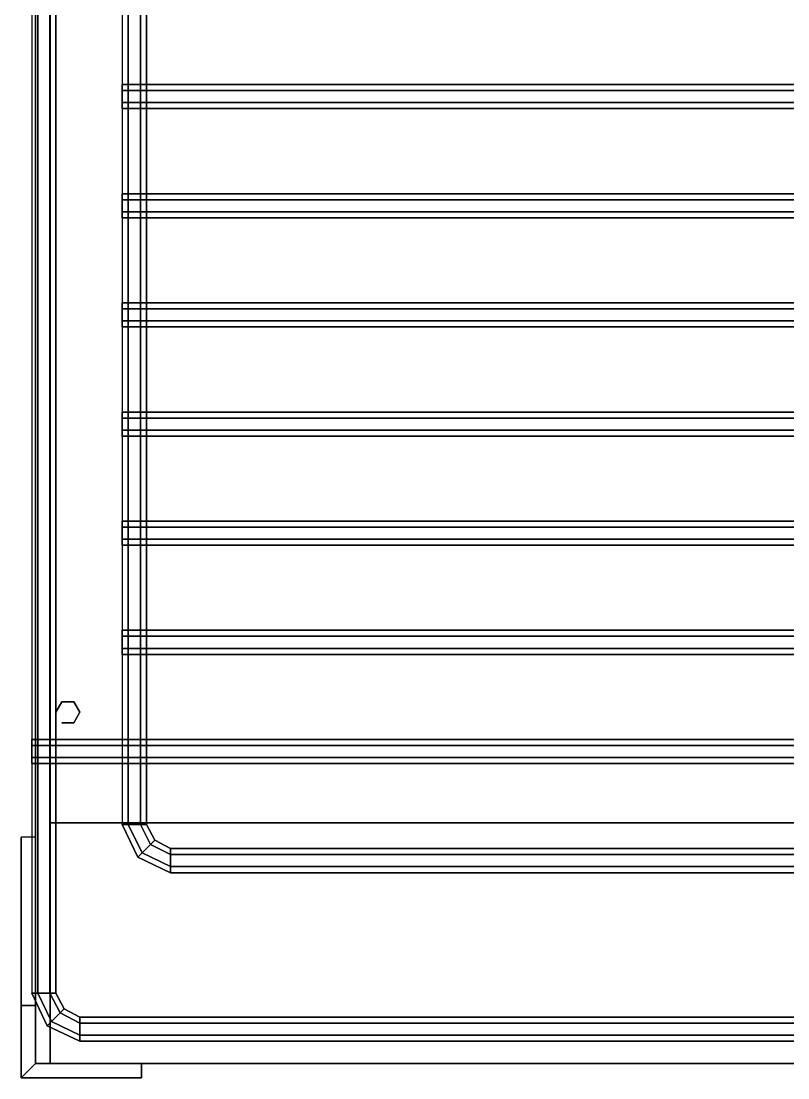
# Model space of a CAD drawing. Extents: x 0 to 330, y -450 to 0.
# Drawn here: x 0 to 159.2, y -450 to -230.5 of the extents above; entities that cross this region are included whole.
import ezdxf

# ---------------------------------------------------------------- set-up
doc = ezdxf.new("R2010")
doc.units = 0
doc.layers.add('ACESSORIO', color=254, linetype='CONTINUOUS')

msp = doc.modelspace()

# ---------------------------------------------------------------- linework, layer by layer
at = {"layer": 'ACESSORIO'}
for points in [[(3, -447), (3, -447), (3, 0), (3, -447)], [(3, -447, 30), (3, -447), (3, 0), (3, 0, 30)], [(3, 0), (3, -447), (6, -447), (6, 0)], [(6, 0, 30), (6, -447, 30), (3, -447, 30), (3, 0, 30)], [(6, 0), (6, -447), (6, -447, 30), (6, 0, 30)], [(6, -447), (6, -447), (6, -397), (6, -447)], [(324, -397, 30), (6, -397, 30), (6, -397, 30), (324, -397, 30)], [(6, -447, 30), (6, -447), (6, -397), (6, -397, 30)], [(6, -397, 30), (6, -397), (324, -397), (324, -397, 30)], [(6, -397), (6, -447), (324, -447), (324, -397)], [(324, -397, 30), (324, -447, 30), (6, -447, 30), (6, -397, 30)], [(0, -450, 247.5), (0, -450), (0, -400), (0, -435, 247.5)], [(0, -400), (0, -435, 247.5), (3, -435, 247.5), (3, -400)], [(3, -435, 247.5), (3, -400), (3, -447), (3, -447, 247.5)], [(3, -435, 247.5), (0, -435, 247.5), (0, -450, 247.5), (3, -447, 247.5)], [(0, -450, 247.5), (3, -447, 247.5), (25, -447, 247.5), (25, -450, 247.5)], [(6, -447), (3, -447), (3, -447), (6, -447)], [(3, -447), (3, -447, 247.5), (25, -447, 247.5), (25, -447)], [(6, -447, 30), (6, -447), (3, -447), (3, -447, 30)], [(324, -447), (6, -447), (6, -447), (324, -447)], [(324, -447, 30), (324, -447), (6, -447), (6, -447, 30)], [(25, -447, 247.5), (25, -450, 247.5), (25, -450), (25, -447)], [(25, -450), (25, -450, 247.5), (0, -450, 247.5), (0, -450)]]:
    msp.add_3dface(points, dxfattribs=at)

# ---------------------------------------------------------------- meshes
mesh = msp.add_polymesh((2, 6), dxfattribs=dict(at, n_close=True))
for k, corner in enumerate([(2.21453, -432.3805, 34.61956), (3.46453, -432.3805, 36.78463), (5.96453, -432.3805, 36.78463), (7.214531, -432.3805, 34.61956), (5.96453, -432.3805, 32.4545), (3.46453, -432.3805, 32.4545), (2.21453, -14.61937, 34.61956), (3.46453, -14.61937, 36.78463), (5.96453, -14.61937, 36.78463), (7.214531, -14.61937, 34.61956), (5.96453, -14.61937, 32.4545), (3.46453, -14.61937, 32.4545)]):
    mesh.set_mesh_vertex(divmod(k, 6), corner)
mesh = msp.add_polymesh((2, 6), dxfattribs=dict(at, n_close=True))
for k, corner in enumerate([(2.21453, -432.3805, 90.82096), (3.46453, -432.3805, 92.98603), (5.96453, -432.3805, 92.98603), (7.214531, -432.3805, 90.82096), (5.96453, -432.3805, 88.6559), (3.46453, -432.3805, 88.6559), (2.21453, -14.61937, 90.82096), (3.46453, -14.61937, 92.98603), (5.96453, -14.61937, 92.98603), (7.214531, -14.61937, 90.82096), (5.96453, -14.61937, 88.6559), (3.46453, -14.61937, 88.6559)]):
    mesh.set_mesh_vertex(divmod(k, 6), corner)
mesh = msp.add_polymesh((2, 6), dxfattribs=dict(at, n_close=True))
for k, corner in enumerate([(2.21453, -432.3805, 127.0224), (3.46453, -432.3805, 129.1874), (5.96453, -432.3805, 129.1874), (7.214531, -432.3805, 127.0224), (5.96453, -432.3805, 124.8573), (3.46453, -432.3805, 124.8573), (2.21453, -14.61937, 127.0224), (3.46453, -14.61937, 129.1874), (5.96453, -14.61937, 129.1874), (7.214531, -14.61937, 127.0224), (5.96453, -14.61937, 124.8573), (3.46453, -14.61937, 124.8573)]):
    mesh.set_mesh_vertex(divmod(k, 6), corner)
mesh = msp.add_polymesh((2, 6), dxfattribs=dict(at, n_close=True))
for k, corner in enumerate([(2.21453, -432.3805, 163.2238), (3.46453, -432.3805, 165.3888), (5.96453, -432.3805, 165.3888), (7.214531, -432.3805, 163.2238), (5.96453, -432.3805, 161.0587), (3.46453, -432.3805, 161.0587), (2.21453, -14.61937, 163.2238), (3.46453, -14.61937, 165.3888), (5.96453, -14.61937, 165.3888), (7.214531, -14.61937, 163.2238), (5.96453, -14.61937, 161.0587), (3.46453, -14.61937, 161.0587)]):
    mesh.set_mesh_vertex(divmod(k, 6), corner)
mesh = msp.add_polymesh((2, 6), dxfattribs=dict(at, n_close=True))
for k, corner in enumerate([(2.21453, -432.3805, 199.4252), (3.46453, -432.3805, 201.5902), (5.96453, -432.3805, 201.5902), (7.214531, -432.3805, 199.4252), (5.96453, -432.3805, 197.2601), (3.46453, -432.3805, 197.2601), (2.21453, -14.61937, 199.4252), (3.46453, -14.61937, 201.5902), (5.96453, -14.61937, 201.5902), (7.214531, -14.61937, 199.4252), (5.96453, -14.61937, 197.2601), (3.46453, -14.61937, 197.2601)]):
    mesh.set_mesh_vertex(divmod(k, 6), corner)
mesh = msp.add_polymesh((2, 6), dxfattribs=dict(at, n_close=True))
for k, corner in enumerate([(2.21453, -432.3805, 235.6266), (3.46453, -432.3805, 237.7916), (5.96453, -432.3805, 237.7916), (7.214531, -432.3805, 235.6266), (5.96453, -432.3805, 233.4615), (3.46453, -432.3805, 233.4615), (2.21453, -14.61937, 235.6266), (3.46453, -14.61937, 237.7916), (5.96453, -14.61937, 237.7916), (7.214531, -14.61937, 235.6266), (5.96453, -14.61937, 233.4615), (3.46453, -14.61937, 233.4615)]):
    mesh.set_mesh_vertex(divmod(k, 6), corner)
mesh = msp.add_polymesh((2, 6), dxfattribs=dict(at, n_close=True))
for k, corner in enumerate([(2.21453, -432.3805, 271.828), (3.46453, -432.3805, 273.993), (5.96453, -432.3805, 273.993), (7.214531, -432.3805, 271.828), (5.96453, -432.3805, 269.6629), (3.46453, -432.3805, 269.6629), (2.21453, -14.61937, 271.828), (3.46453, -14.61937, 273.993), (5.96453, -14.61937, 273.993), (7.214531, -14.61937, 271.828), (5.96453, -14.61937, 269.6629), (3.46453, -14.61937, 269.6629)]):
    mesh.set_mesh_vertex(divmod(k, 6), corner)
mesh = msp.add_polymesh((2, 6), dxfattribs=dict(at, n_close=True))
for k, corner in enumerate([(2.21453, -432.3805, 308.0294), (3.46453, -432.3805, 310.1944), (5.96453, -432.3805, 310.1944), (7.214531, -432.3805, 308.0294), (5.96453, -432.3805, 305.8643), (3.46453, -432.3805, 305.8643), (2.21453, -14.61937, 308.0294), (3.46453, -14.61937, 310.1944), (5.96453, -14.61937, 310.1944), (7.214531, -14.61937, 308.0294), (5.96453, -14.61937, 305.8643), (3.46453, -14.61937, 305.8643)]):
    mesh.set_mesh_vertex(divmod(k, 6), corner)
mesh = msp.add_polymesh((2, 6), dxfattribs=dict(at, n_close=True))
for k, corner in enumerate([(2.21453, -432.3805, 344.2308), (3.46453, -432.3805, 346.3958), (5.96453, -432.3805, 346.3958), (7.214531, -432.3805, 344.2308), (5.96453, -432.3805, 342.0657), (3.46453, -432.3805, 342.0657), (2.21453, -14.61937, 344.2308), (3.46453, -14.61937, 346.3958), (5.96453, -14.61937, 346.3958), (7.214531, -14.61937, 344.2308), (5.96453, -14.61937, 342.0657), (3.46453, -14.61937, 342.0657)]):
    mesh.set_mesh_vertex(divmod(k, 6), corner)
mesh = msp.add_polymesh((2, 6), dxfattribs=dict(at, n_close=True))
for k, corner in enumerate([(2.21453, -432.3805, 380.4322), (3.46453, -432.3805, 382.5972), (5.96453, -432.3805, 382.5972), (7.214531, -432.3805, 380.4322), (5.96453, -432.3805, 378.2671), (3.46453, -432.3805, 378.2671), (2.21453, -14.61937, 380.4322), (3.46453, -14.61937, 382.5972), (5.96453, -14.61937, 382.5972), (7.214531, -14.61937, 380.4322), (5.96453, -14.61937, 378.2671), (3.46453, -14.61937, 378.2671)]):
    mesh.set_mesh_vertex(divmod(k, 6), corner)
mesh = msp.add_polymesh((2, 6), dxfattribs=dict(at, n_close=True))
for k, corner in enumerate([(2.21453, -432.3805, 416.6335), (3.46453, -432.3805, 418.7986), (5.96453, -432.3805, 418.7986), (7.214531, -432.3805, 416.6335), (5.96453, -432.3805, 414.4685), (3.46453, -432.3805, 414.4685), (2.21453, -14.61937, 416.6335), (3.46453, -14.61937, 418.7986), (5.96453, -14.61937, 418.7986), (7.214531, -14.61937, 416.6335), (5.96453, -14.61937, 414.4685), (3.46453, -14.61937, 414.4685)]):
    mesh.set_mesh_vertex(divmod(k, 6), corner)
mesh = msp.add_polymesh((2, 6), dxfattribs=dict(at, n_close=True))
for k, corner in enumerate([(2.21453, -432.3805, 447.8349), (3.46453, -432.3805, 450), (5.96453, -432.3805, 450), (7.214531, -432.3805, 447.8349), (5.96453, -432.3805, 445.6699), (3.46453, -432.3805, 445.6699), (2.21453, -14.61937, 447.8349), (3.46453, -14.61937, 450), (5.96453, -14.61937, 450), (7.214531, -14.61937, 447.8349), (5.96453, -14.61937, 445.6699), (3.46453, -14.61937, 445.6699)]):
    mesh.set_mesh_vertex(divmod(k, 6), corner)
mesh = msp.add_polymesh((2, 6), dxfattribs=dict(at, n_close=True))
for k, corner in enumerate([(2.21453, -432.3805, 56.40209), (3.46453, -432.3805, 58.56716), (5.96453, -432.3805, 58.56716), (7.214531, -432.3805, 56.40209), (5.96453, -432.3805, 54.23703), (3.46453, -432.3805, 54.23703), (2.21453, -14.61937, 56.40209), (3.46453, -14.61937, 58.56716), (5.96453, -14.61937, 58.56716), (7.214531, -14.61937, 56.40209), (5.96453, -14.61937, 54.23703), (3.46453, -14.61937, 54.23703)]):
    mesh.set_mesh_vertex(divmod(k, 6), corner)
mesh = msp.add_polymesh((2, 6), dxfattribs=dict(at, n_close=True))
for k, corner in enumerate([(21.00003, -397.3805, 34.61956), (22.25003, -397.3805, 36.78463), (24.75003, -397.3805, 36.78463), (26.00003, -397.3805, 34.61956), (24.75003, -397.3805, 32.4545), (22.25003, -397.3805, 32.4545), (21.00003, -49.61937, 34.61956), (22.25003, -49.61937, 36.78463), (24.75003, -49.61937, 36.78463), (26.00003, -49.61937, 34.61956), (24.75003, -49.61937, 32.4545), (22.25003, -49.61937, 32.4545)]):
    mesh.set_mesh_vertex(divmod(k, 6), corner)
mesh = msp.add_polymesh((2, 7), dxfattribs=at)
for k, corner in enumerate([(21.00003, -243.6726, 38.94967), (21.00003, -244.9225, 36.7846), (21.00003, -247.4225, 36.7846), (21.00003, -248.6726, 38.94967), (21.00003, -247.4225, 41.11473), (21.00003, -244.9225, 41.11473), (21.00003, -243.6726, 38.94967), (309, -243.6726, 38.94967), (309, -244.9225, 36.7846), (309, -247.4225, 36.7846), (309, -248.6726, 38.94967), (309, -247.4225, 41.11473), (309, -244.9225, 41.11473), (309, -243.6726, 38.94967)]):
    mesh.set_mesh_vertex(divmod(k, 7), corner)
mesh = msp.add_polymesh((2, 7), dxfattribs=at)
for k, corner in enumerate([(21.00003, -266.3451, 38.94967), (21.00003, -267.5951, 36.7846), (21.00003, -270.0951, 36.7846), (21.00003, -271.3451, 38.94967), (21.00003, -270.0951, 41.11473), (21.00003, -267.5951, 41.11473), (21.00003, -266.3451, 38.94967), (309, -266.3451, 38.94967), (309, -267.5951, 36.7846), (309, -270.0951, 36.7846), (309, -271.3451, 38.94967), (309, -270.0951, 41.11473), (309, -267.5951, 41.11473), (309, -266.3451, 38.94967)]):
    mesh.set_mesh_vertex(divmod(k, 7), corner)
mesh = msp.add_polymesh((2, 7), dxfattribs=at)
for k, corner in enumerate([(21.00003, -289.0177, 38.94967), (21.00003, -290.2677, 36.7846), (21.00003, -292.7677, 36.7846), (21.00003, -294.0177, 38.94967), (21.00003, -292.7677, 41.11473), (21.00003, -290.2677, 41.11473), (21.00003, -289.0177, 38.94967), (309, -289.0177, 38.94967), (309, -290.2677, 36.7846), (309, -292.7677, 36.7846), (309, -294.0177, 38.94967), (309, -292.7677, 41.11473), (309, -290.2677, 41.11473), (309, -289.0177, 38.94967)]):
    mesh.set_mesh_vertex(divmod(k, 7), corner)
mesh = msp.add_polymesh((2, 7), dxfattribs=at)
for k, corner in enumerate([(21.00003, -311.6903, 38.94967), (21.00003, -312.9403, 36.7846), (21.00003, -315.4403, 36.7846), (21.00003, -316.6903, 38.94967), (21.00003, -315.4403, 41.11473), (21.00003, -312.9403, 41.11473), (21.00003, -311.6903, 38.94967), (309, -311.6903, 38.94967), (309, -312.9403, 36.7846), (309, -315.4403, 36.7846), (309, -316.6903, 38.94967), (309, -315.4403, 41.11473), (309, -312.9403, 41.11473), (309, -311.6903, 38.94967)]):
    mesh.set_mesh_vertex(divmod(k, 7), corner)
mesh = msp.add_polymesh((2, 7), dxfattribs=at)
for k, corner in enumerate([(21.00003, -334.3628, 38.94967), (21.00003, -335.6129, 36.7846), (21.00003, -338.1129, 36.7846), (21.00003, -339.3628, 38.94967), (21.00003, -338.1129, 41.11473), (21.00003, -335.6129, 41.11473), (21.00003, -334.3628, 38.94967), (309, -334.3628, 38.94967), (309, -335.6129, 36.7846), (309, -338.1129, 36.7846), (309, -339.3628, 38.94967), (309, -338.1129, 41.11473), (309, -335.6129, 41.11473), (309, -334.3628, 38.94967)]):
    mesh.set_mesh_vertex(divmod(k, 7), corner)
mesh = msp.add_polymesh((2, 7), dxfattribs=at)
for k, corner in enumerate([(21.00003, -357.0354, 38.94967), (21.00003, -358.2854, 36.7846), (21.00003, -360.7854, 36.7846), (21.00003, -362.0354, 38.94967), (21.00003, -360.7854, 41.11473), (21.00003, -358.2854, 41.11473), (21.00003, -357.0354, 38.94967), (309, -357.0354, 38.94967), (309, -358.2854, 36.7846), (309, -360.7854, 36.7846), (309, -362.0354, 38.94967), (309, -360.7854, 41.11473), (309, -358.2854, 41.11473), (309, -357.0354, 38.94967)]):
    mesh.set_mesh_vertex(divmod(k, 7), corner)
mesh = msp.add_polymesh((2, 6), dxfattribs=dict(at, n_close=True))
for k, corner in enumerate([(7.2146, -374.0586, 32.4545), (8.4646, -371.8935, 32.4545), (10.9646, -371.8935, 32.4545), (12.2146, -374.0586, 32.4545), (10.9646, -376.2237, 32.4545), (8.4646, -376.2237, 32.4545), (7.2146, -374.0586, 450), (8.4646, -371.8935, 450), (10.9646, -371.8935, 450), (12.2146, -374.0586, 450), (10.9646, -376.2237, 450), (8.4646, -376.2237, 450)]):
    mesh.set_mesh_vertex(divmod(k, 6), corner)
mesh = msp.add_polymesh((2, 7), dxfattribs=at)
for k, corner in enumerate([(2.21453, -379.708, 38.94967), (2.21453, -380.9579, 36.7846), (2.21453, -383.4579, 36.7846), (2.21453, -384.708, 38.94967), (2.21453, -383.4579, 41.11473), (2.21453, -380.9579, 41.11473), (2.21453, -379.708, 38.94967), (327.7855, -379.708, 38.94967), (327.7855, -380.9579, 36.7846), (327.7855, -383.4579, 36.7846), (327.7855, -384.708, 38.94967), (327.7855, -383.4579, 41.11473), (327.7855, -380.9579, 41.11473), (327.7855, -379.708, 38.94967)]):
    mesh.set_mesh_vertex(divmod(k, 7), corner)
mesh = msp.add_polymesh((2, 7), dxfattribs=at)
for k, corner in enumerate([(21.00003, -397.3805, 34.61956), (22.25003, -397.3805, 32.4545), (24.75003, -397.3805, 32.4545), (26.00003, -397.3805, 34.61956), (24.75003, -397.3805, 36.78463), (22.25003, -397.3805, 36.78463), (21.00003, -397.3805, 34.61956), (24.2145, -404.1661, 34.61956), (25.09838, -403.2823, 32.4545), (26.86614, -401.5145, 32.4545), (27.75003, -400.6306, 34.61956), (26.86614, -401.5145, 36.78463), (25.09838, -403.2823, 36.78463), (24.2145, -404.1661, 34.61956)]):
    mesh.set_mesh_vertex(divmod(k, 7), corner)
mesh = msp.add_polymesh((2, 7), dxfattribs=at)
for k, corner in enumerate([(24.2145, -404.1661, 34.61956), (25.09838, -403.2823, 32.4545), (26.86614, -401.5145, 32.4545), (27.75003, -400.6306, 34.61956), (26.86614, -401.5145, 36.78463), (25.09838, -403.2823, 36.78463), (24.2145, -404.1661, 34.61956), (31.00003, -407.3805, 34.61956), (31.00003, -406.1306, 32.4545), (31.00003, -403.6306, 32.4545), (31.00003, -402.3805, 34.61956), (31.00003, -403.6306, 36.78463), (31.00003, -406.1306, 36.78463), (31.00003, -407.3805, 34.61956)]):
    mesh.set_mesh_vertex(divmod(k, 7), corner)
mesh = msp.add_polymesh((2, 7), dxfattribs=at)
for k, corner in enumerate([(31.00003, -407.3805, 34.61956), (31.00003, -406.1306, 32.4545), (31.00003, -403.6306, 32.4545), (31.00003, -402.3805, 34.61956), (31.00003, -403.6306, 36.78463), (31.00003, -406.1306, 36.78463), (31.00003, -407.3805, 34.61956), (299, -407.3805, 34.61956), (299, -406.1306, 32.4545), (299, -403.6306, 32.4545), (299, -402.3805, 34.61956), (299, -403.6306, 36.78463), (299, -406.1306, 36.78463), (299, -407.3805, 34.61956)]):
    mesh.set_mesh_vertex(divmod(k, 7), corner)
mesh = msp.add_polymesh((2, 7), dxfattribs=at)
for k, corner in enumerate([(31.00003, -407.3805, 38.94967), (31.00003, -406.1306, 36.7846), (31.00003, -403.6306, 36.7846), (31.00003, -402.3805, 38.94967), (31.00003, -403.6306, 41.11473), (31.00003, -406.1306, 41.11473), (31.00003, -407.3805, 38.94967), (299, -407.3805, 38.94967), (299, -406.1306, 36.7846), (299, -403.6306, 36.7846), (299, -402.3805, 38.94967), (299, -403.6306, 41.11473), (299, -406.1306, 41.11473), (299, -407.3805, 38.94967)]):
    mesh.set_mesh_vertex(divmod(k, 7), corner)
mesh = msp.add_polymesh((2, 7), dxfattribs=at)
for k, corner in enumerate([(2.21453, -432.3805, 34.61956), (3.46453, -432.3805, 32.4545), (5.96453, -432.3805, 32.4545), (7.214531, -432.3805, 34.61956), (5.96453, -432.3805, 36.78463), (3.46453, -432.3805, 36.78463), (2.21453, -432.3805, 34.61956), (5.428996, -439.1661, 34.61956), (6.312881, -438.2823, 32.4545), (8.080647, -436.5145, 32.4545), (8.964528, -435.6306, 34.61956), (8.080647, -436.5145, 36.78463), (6.312881, -438.2823, 36.78463), (5.428996, -439.1661, 34.61956)]):
    mesh.set_mesh_vertex(divmod(k, 7), corner)
mesh = msp.add_polymesh((2, 7), dxfattribs=at)
for k, corner in enumerate([(2.21453, -432.3805, 90.82096), (3.46453, -432.3805, 88.6559), (5.96453, -432.3805, 88.6559), (7.214531, -432.3805, 90.82096), (5.96453, -432.3805, 92.98603), (3.46453, -432.3805, 92.98603), (2.21453, -432.3805, 90.82096), (5.428996, -439.1661, 90.82096), (6.312881, -438.2823, 88.6559), (8.080647, -436.5145, 88.6559), (8.964528, -435.6306, 90.82096), (8.080647, -436.5145, 92.98603), (6.312881, -438.2823, 92.98603), (5.428996, -439.1661, 90.82096)]):
    mesh.set_mesh_vertex(divmod(k, 7), corner)
mesh = msp.add_polymesh((2, 7), dxfattribs=at)
for k, corner in enumerate([(2.21453, -432.3805, 127.0224), (3.46453, -432.3805, 124.8573), (5.96453, -432.3805, 124.8573), (7.214531, -432.3805, 127.0224), (5.96453, -432.3805, 129.1874), (3.46453, -432.3805, 129.1874), (2.21453, -432.3805, 127.0224), (5.428996, -439.1661, 127.0224), (6.312881, -438.2823, 124.8573), (8.080647, -436.5145, 124.8573), (8.964528, -435.6306, 127.0224), (8.080647, -436.5145, 129.1874), (6.312881, -438.2823, 129.1874), (5.428996, -439.1661, 127.0224)]):
    mesh.set_mesh_vertex(divmod(k, 7), corner)
mesh = msp.add_polymesh((2, 7), dxfattribs=at)
for k, corner in enumerate([(2.21453, -432.3805, 163.2238), (3.46453, -432.3805, 161.0587), (5.96453, -432.3805, 161.0587), (7.214531, -432.3805, 163.2238), (5.96453, -432.3805, 165.3888), (3.46453, -432.3805, 165.3888), (2.21453, -432.3805, 163.2238), (5.428996, -439.1661, 163.2238), (6.312881, -438.2823, 161.0587), (8.080647, -436.5145, 161.0587), (8.964528, -435.6306, 163.2238), (8.080647, -436.5145, 165.3888), (6.312881, -438.2823, 165.3888), (5.428996, -439.1661, 163.2238)]):
    mesh.set_mesh_vertex(divmod(k, 7), corner)
mesh = msp.add_polymesh((2, 7), dxfattribs=at)
for k, corner in enumerate([(2.21453, -432.3805, 199.4252), (3.46453, -432.3805, 197.2601), (5.96453, -432.3805, 197.2601), (7.214531, -432.3805, 199.4252), (5.96453, -432.3805, 201.5902), (3.46453, -432.3805, 201.5902), (2.21453, -432.3805, 199.4252), (5.428996, -439.1661, 199.4252), (6.312881, -438.2823, 197.2601), (8.080647, -436.5145, 197.2601), (8.964528, -435.6306, 199.4252), (8.080647, -436.5145, 201.5902), (6.312881, -438.2823, 201.5902), (5.428996, -439.1661, 199.4252)]):
    mesh.set_mesh_vertex(divmod(k, 7), corner)
mesh = msp.add_polymesh((2, 7), dxfattribs=at)
for k, corner in enumerate([(2.21453, -432.3805, 235.6266), (3.46453, -432.3805, 233.4615), (5.96453, -432.3805, 233.4615), (7.214531, -432.3805, 235.6266), (5.96453, -432.3805, 237.7916), (3.46453, -432.3805, 237.7916), (2.21453, -432.3805, 235.6266), (5.428996, -439.1661, 235.6266), (6.312881, -438.2823, 233.4615), (8.080647, -436.5145, 233.4615), (8.964528, -435.6306, 235.6266), (8.080647, -436.5145, 237.7916), (6.312881, -438.2823, 237.7916), (5.428996, -439.1661, 235.6266)]):
    mesh.set_mesh_vertex(divmod(k, 7), corner)
mesh = msp.add_polymesh((2, 7), dxfattribs=at)
for k, corner in enumerate([(2.21453, -432.3805, 271.828), (3.46453, -432.3805, 269.6629), (5.96453, -432.3805, 269.6629), (7.214531, -432.3805, 271.828), (5.96453, -432.3805, 273.993), (3.46453, -432.3805, 273.993), (2.21453, -432.3805, 271.828), (5.428996, -439.1661, 271.828), (6.312881, -438.2823, 269.6629), (8.080647, -436.5145, 269.6629), (8.964528, -435.6306, 271.828), (8.080647, -436.5145, 273.993), (6.312881, -438.2823, 273.993), (5.428996, -439.1661, 271.828)]):
    mesh.set_mesh_vertex(divmod(k, 7), corner)
mesh = msp.add_polymesh((2, 7), dxfattribs=at)
for k, corner in enumerate([(2.21453, -432.3805, 308.0294), (3.46453, -432.3805, 305.8643), (5.96453, -432.3805, 305.8643), (7.214531, -432.3805, 308.0294), (5.96453, -432.3805, 310.1944), (3.46453, -432.3805, 310.1944), (2.21453, -432.3805, 308.0294), (5.428996, -439.1661, 308.0294), (6.312881, -438.2823, 305.8643), (8.080647, -436.5145, 305.8643), (8.964528, -435.6306, 308.0294), (8.080647, -436.5145, 310.1944), (6.312881, -438.2823, 310.1944), (5.428996, -439.1661, 308.0294)]):
    mesh.set_mesh_vertex(divmod(k, 7), corner)
mesh = msp.add_polymesh((2, 7), dxfattribs=at)
for k, corner in enumerate([(2.21453, -432.3805, 344.2308), (3.46453, -432.3805, 342.0657), (5.96453, -432.3805, 342.0657), (7.214531, -432.3805, 344.2308), (5.96453, -432.3805, 346.3958), (3.46453, -432.3805, 346.3958), (2.21453, -432.3805, 344.2308), (5.428996, -439.1661, 344.2308), (6.312881, -438.2823, 342.0657), (8.080647, -436.5145, 342.0657), (8.964528, -435.6306, 344.2308), (8.080647, -436.5145, 346.3958), (6.312881, -438.2823, 346.3958), (5.428996, -439.1661, 344.2308)]):
    mesh.set_mesh_vertex(divmod(k, 7), corner)
mesh = msp.add_polymesh((2, 7), dxfattribs=at)
for k, corner in enumerate([(2.21453, -432.3805, 380.4322), (3.46453, -432.3805, 378.2671), (5.96453, -432.3805, 378.2671), (7.214531, -432.3805, 380.4322), (5.96453, -432.3805, 382.5972), (3.46453, -432.3805, 382.5972), (2.21453, -432.3805, 380.4322), (5.428996, -439.1661, 380.4322), (6.312881, -438.2823, 378.2671), (8.080647, -436.5145, 378.2671), (8.964528, -435.6306, 380.4322), (8.080647, -436.5145, 382.5972), (6.312881, -438.2823, 382.5972), (5.428996, -439.1661, 380.4322)]):
    mesh.set_mesh_vertex(divmod(k, 7), corner)
mesh = msp.add_polymesh((2, 7), dxfattribs=at)
for k, corner in enumerate([(2.21453, -432.3805, 416.6335), (3.46453, -432.3805, 414.4685), (5.96453, -432.3805, 414.4685), (7.214531, -432.3805, 416.6335), (5.96453, -432.3805, 418.7986), (3.46453, -432.3805, 418.7986), (2.21453, -432.3805, 416.6335), (5.428996, -439.1661, 416.6335), (6.312881, -438.2823, 414.4685), (8.080647, -436.5145, 414.4685), (8.964528, -435.6306, 416.6335), (8.080647, -436.5145, 418.7986), (6.312881, -438.2823, 418.7986), (5.428996, -439.1661, 416.6335)]):
    mesh.set_mesh_vertex(divmod(k, 7), corner)
mesh = msp.add_polymesh((2, 7), dxfattribs=at)
for k, corner in enumerate([(2.21453, -432.3805, 447.8349), (3.46453, -432.3805, 445.6699), (5.96453, -432.3805, 445.6699), (7.214531, -432.3805, 447.8349), (5.96453, -432.3805, 450), (3.46453, -432.3805, 450), (2.21453, -432.3805, 447.8349), (5.428996, -439.1661, 447.8349), (6.312881, -438.2823, 445.6699), (8.080647, -436.5145, 445.6699), (8.964528, -435.6306, 447.8349), (8.080647, -436.5145, 450), (6.312881, -438.2823, 450), (5.428996, -439.1661, 447.8349)]):
    mesh.set_mesh_vertex(divmod(k, 7), corner)
mesh = msp.add_polymesh((2, 7), dxfattribs=at)
for k, corner in enumerate([(2.21453, -432.3805, 56.40209), (3.46453, -432.3805, 54.23703), (5.96453, -432.3805, 54.23703), (7.214531, -432.3805, 56.40209), (5.96453, -432.3805, 58.56716), (3.46453, -432.3805, 58.56716), (2.21453, -432.3805, 56.40209), (5.428996, -439.1661, 56.40209), (6.312881, -438.2823, 54.23703), (8.080647, -436.5145, 54.23703), (8.964528, -435.6306, 56.40209), (8.080647, -436.5145, 58.56716), (6.312881, -438.2823, 58.56716), (5.428996, -439.1661, 56.40209)]):
    mesh.set_mesh_vertex(divmod(k, 7), corner)
mesh = msp.add_polymesh((2, 7), dxfattribs=at)
for k, corner in enumerate([(5.428996, -439.1661, 34.61956), (6.312881, -438.2823, 32.4545), (8.080647, -436.5145, 32.4545), (8.964528, -435.6306, 34.61956), (8.080647, -436.5145, 36.78463), (6.312881, -438.2823, 36.78463), (5.428996, -439.1661, 34.61956), (12.21453, -442.3805, 34.61956), (12.21453, -441.1306, 32.4545), (12.21453, -438.6306, 32.4545), (12.21453, -437.3805, 34.61956), (12.21453, -438.6306, 36.78463), (12.21453, -441.1306, 36.78463), (12.21453, -442.3805, 34.61956)]):
    mesh.set_mesh_vertex(divmod(k, 7), corner)
mesh = msp.add_polymesh((2, 7), dxfattribs=at)
for k, corner in enumerate([(5.428996, -439.1661, 90.82096), (6.312881, -438.2823, 88.6559), (8.080647, -436.5145, 88.6559), (8.964528, -435.6306, 90.82096), (8.080647, -436.5145, 92.98603), (6.312881, -438.2823, 92.98603), (5.428996, -439.1661, 90.82096), (12.21453, -442.3805, 90.82096), (12.21453, -441.1306, 88.6559), (12.21453, -438.6306, 88.6559), (12.21453, -437.3805, 90.82096), (12.21453, -438.6306, 92.98603), (12.21453, -441.1306, 92.98603), (12.21453, -442.3805, 90.82096)]):
    mesh.set_mesh_vertex(divmod(k, 7), corner)
mesh = msp.add_polymesh((2, 7), dxfattribs=at)
for k, corner in enumerate([(5.428996, -439.1661, 127.0224), (6.312881, -438.2823, 124.8573), (8.080647, -436.5145, 124.8573), (8.964528, -435.6306, 127.0224), (8.080647, -436.5145, 129.1874), (6.312881, -438.2823, 129.1874), (5.428996, -439.1661, 127.0224), (12.21453, -442.3805, 127.0224), (12.21453, -441.1306, 124.8573), (12.21453, -438.6306, 124.8573), (12.21453, -437.3805, 127.0224), (12.21453, -438.6306, 129.1874), (12.21453, -441.1306, 129.1874), (12.21453, -442.3805, 127.0224)]):
    mesh.set_mesh_vertex(divmod(k, 7), corner)
mesh = msp.add_polymesh((2, 7), dxfattribs=at)
for k, corner in enumerate([(5.428996, -439.1661, 163.2238), (6.312881, -438.2823, 161.0587), (8.080647, -436.5145, 161.0587), (8.964528, -435.6306, 163.2238), (8.080647, -436.5145, 165.3888), (6.312881, -438.2823, 165.3888), (5.428996, -439.1661, 163.2238), (12.21453, -442.3805, 163.2238), (12.21453, -441.1306, 161.0587), (12.21453, -438.6306, 161.0587), (12.21453, -437.3805, 163.2238), (12.21453, -438.6306, 165.3888), (12.21453, -441.1306, 165.3888), (12.21453, -442.3805, 163.2238)]):
    mesh.set_mesh_vertex(divmod(k, 7), corner)
mesh = msp.add_polymesh((2, 7), dxfattribs=at)
for k, corner in enumerate([(5.428996, -439.1661, 199.4252), (6.312881, -438.2823, 197.2601), (8.080647, -436.5145, 197.2601), (8.964528, -435.6306, 199.4252), (8.080647, -436.5145, 201.5902), (6.312881, -438.2823, 201.5902), (5.428996, -439.1661, 199.4252), (12.21453, -442.3805, 199.4252), (12.21453, -441.1306, 197.2601), (12.21453, -438.6306, 197.2601), (12.21453, -437.3805, 199.4252), (12.21453, -438.6306, 201.5902), (12.21453, -441.1306, 201.5902), (12.21453, -442.3805, 199.4252)]):
    mesh.set_mesh_vertex(divmod(k, 7), corner)
mesh = msp.add_polymesh((2, 7), dxfattribs=at)
for k, corner in enumerate([(5.428996, -439.1661, 235.6266), (6.312881, -438.2823, 233.4615), (8.080647, -436.5145, 233.4615), (8.964528, -435.6306, 235.6266), (8.080647, -436.5145, 237.7916), (6.312881, -438.2823, 237.7916), (5.428996, -439.1661, 235.6266), (12.21453, -442.3805, 235.6266), (12.21453, -441.1306, 233.4615), (12.21453, -438.6306, 233.4615), (12.21453, -437.3805, 235.6266), (12.21453, -438.6306, 237.7916), (12.21453, -441.1306, 237.7916), (12.21453, -442.3805, 235.6266)]):
    mesh.set_mesh_vertex(divmod(k, 7), corner)
mesh = msp.add_polymesh((2, 7), dxfattribs=at)
for k, corner in enumerate([(5.428996, -439.1661, 271.828), (6.312881, -438.2823, 269.6629), (8.080647, -436.5145, 269.6629), (8.964528, -435.6306, 271.828), (8.080647, -436.5145, 273.993), (6.312881, -438.2823, 273.993), (5.428996, -439.1661, 271.828), (12.21453, -442.3805, 271.828), (12.21453, -441.1306, 269.6629), (12.21453, -438.6306, 269.6629), (12.21453, -437.3805, 271.828), (12.21453, -438.6306, 273.993), (12.21453, -441.1306, 273.993), (12.21453, -442.3805, 271.828)]):
    mesh.set_mesh_vertex(divmod(k, 7), corner)
mesh = msp.add_polymesh((2, 7), dxfattribs=at)
for k, corner in enumerate([(5.428996, -439.1661, 308.0294), (6.312881, -438.2823, 305.8643), (8.080647, -436.5145, 305.8643), (8.964528, -435.6306, 308.0294), (8.080647, -436.5145, 310.1944), (6.312881, -438.2823, 310.1944), (5.428996, -439.1661, 308.0294), (12.21453, -442.3805, 308.0294), (12.21453, -441.1306, 305.8643), (12.21453, -438.6306, 305.8643), (12.21453, -437.3805, 308.0294), (12.21453, -438.6306, 310.1944), (12.21453, -441.1306, 310.1944), (12.21453, -442.3805, 308.0294)]):
    mesh.set_mesh_vertex(divmod(k, 7), corner)
mesh = msp.add_polymesh((2, 7), dxfattribs=at)
for k, corner in enumerate([(5.428996, -439.1661, 344.2308), (6.312881, -438.2823, 342.0657), (8.080647, -436.5145, 342.0657), (8.964528, -435.6306, 344.2308), (8.080647, -436.5145, 346.3958), (6.312881, -438.2823, 346.3958), (5.428996, -439.1661, 344.2308), (12.21453, -442.3805, 344.2308), (12.21453, -441.1306, 342.0657), (12.21453, -438.6306, 342.0657), (12.21453, -437.3805, 344.2308), (12.21453, -438.6306, 346.3958), (12.21453, -441.1306, 346.3958), (12.21453, -442.3805, 344.2308)]):
    mesh.set_mesh_vertex(divmod(k, 7), corner)
mesh = msp.add_polymesh((2, 7), dxfattribs=at)
for k, corner in enumerate([(5.428996, -439.1661, 380.4322), (6.312881, -438.2823, 378.2671), (8.080647, -436.5145, 378.2671), (8.964528, -435.6306, 380.4322), (8.080647, -436.5145, 382.5972), (6.312881, -438.2823, 382.5972), (5.428996, -439.1661, 380.4322), (12.21453, -442.3805, 380.4322), (12.21453, -441.1306, 378.2671), (12.21453, -438.6306, 378.2671), (12.21453, -437.3805, 380.4322), (12.21453, -438.6306, 382.5972), (12.21453, -441.1306, 382.5972), (12.21453, -442.3805, 380.4322)]):
    mesh.set_mesh_vertex(divmod(k, 7), corner)
mesh = msp.add_polymesh((2, 7), dxfattribs=at)
for k, corner in enumerate([(5.428996, -439.1661, 416.6335), (6.312881, -438.2823, 414.4685), (8.080647, -436.5145, 414.4685), (8.964528, -435.6306, 416.6335), (8.080647, -436.5145, 418.7986), (6.312881, -438.2823, 418.7986), (5.428996, -439.1661, 416.6335), (12.21453, -442.3805, 416.6335), (12.21453, -441.1306, 414.4685), (12.21453, -438.6306, 414.4685), (12.21453, -437.3805, 416.6335), (12.21453, -438.6306, 418.7986), (12.21453, -441.1306, 418.7986), (12.21453, -442.3805, 416.6335)]):
    mesh.set_mesh_vertex(divmod(k, 7), corner)
mesh = msp.add_polymesh((2, 7), dxfattribs=at)
for k, corner in enumerate([(5.428996, -439.1661, 447.8349), (6.312881, -438.2823, 445.6699), (8.080647, -436.5145, 445.6699), (8.964528, -435.6306, 447.8349), (8.080647, -436.5145, 450), (6.312881, -438.2823, 450), (5.428996, -439.1661, 447.8349), (12.21453, -442.3805, 447.8349), (12.21453, -441.1306, 445.6699), (12.21453, -438.6306, 445.6699), (12.21453, -437.3805, 447.8349), (12.21453, -438.6306, 450), (12.21453, -441.1306, 450), (12.21453, -442.3805, 447.8349)]):
    mesh.set_mesh_vertex(divmod(k, 7), corner)
mesh = msp.add_polymesh((2, 7), dxfattribs=at)
for k, corner in enumerate([(5.428996, -439.1661, 56.40209), (6.312881, -438.2823, 54.23703), (8.080647, -436.5145, 54.23703), (8.964528, -435.6306, 56.40209), (8.080647, -436.5145, 58.56716), (6.312881, -438.2823, 58.56716), (5.428996, -439.1661, 56.40209), (12.21453, -442.3805, 56.40209), (12.21453, -441.1306, 54.23703), (12.21453, -438.6306, 54.23703), (12.21453, -437.3805, 56.40209), (12.21453, -438.6306, 58.56716), (12.21453, -441.1306, 58.56716), (12.21453, -442.3805, 56.40209)]):
    mesh.set_mesh_vertex(divmod(k, 7), corner)
mesh = msp.add_polymesh((2, 7), dxfattribs=at)
for k, corner in enumerate([(12.21453, -442.3805, 34.61956), (12.21453, -441.1306, 32.4545), (12.21453, -438.6306, 32.4545), (12.21453, -437.3805, 34.61956), (12.21453, -438.6306, 36.78463), (12.21453, -441.1306, 36.78463), (12.21453, -442.3805, 34.61956), (317.7854, -442.3805, 34.61956), (317.7854, -441.1306, 32.4545), (317.7854, -438.6306, 32.4545), (317.7854, -437.3805, 34.61956), (317.7854, -438.6306, 36.78463), (317.7854, -441.1306, 36.78463), (317.7854, -442.3805, 34.61956)]):
    mesh.set_mesh_vertex(divmod(k, 7), corner)
mesh = msp.add_polymesh((2, 7), dxfattribs=at)
for k, corner in enumerate([(12.21453, -442.3805, 90.82096), (12.21453, -441.1306, 88.6559), (12.21453, -438.6306, 88.6559), (12.21453, -437.3805, 90.82096), (12.21453, -438.6306, 92.98603), (12.21453, -441.1306, 92.98603), (12.21453, -442.3805, 90.82096), (317.7854, -442.3805, 90.82096), (317.7854, -441.1306, 88.6559), (317.7854, -438.6306, 88.6559), (317.7854, -437.3805, 90.82096), (317.7854, -438.6306, 92.98603), (317.7854, -441.1306, 92.98603), (317.7854, -442.3805, 90.82096)]):
    mesh.set_mesh_vertex(divmod(k, 7), corner)
mesh = msp.add_polymesh((2, 7), dxfattribs=at)
for k, corner in enumerate([(12.21453, -442.3805, 127.0224), (12.21453, -441.1306, 124.8573), (12.21453, -438.6306, 124.8573), (12.21453, -437.3805, 127.0224), (12.21453, -438.6306, 129.1874), (12.21453, -441.1306, 129.1874), (12.21453, -442.3805, 127.0224), (317.7854, -442.3805, 127.0224), (317.7854, -441.1306, 124.8573), (317.7854, -438.6306, 124.8573), (317.7854, -437.3805, 127.0224), (317.7854, -438.6306, 129.1874), (317.7854, -441.1306, 129.1874), (317.7854, -442.3805, 127.0224)]):
    mesh.set_mesh_vertex(divmod(k, 7), corner)
mesh = msp.add_polymesh((2, 7), dxfattribs=at)
for k, corner in enumerate([(12.21453, -442.3805, 163.2238), (12.21453, -441.1306, 161.0587), (12.21453, -438.6306, 161.0587), (12.21453, -437.3805, 163.2238), (12.21453, -438.6306, 165.3888), (12.21453, -441.1306, 165.3888), (12.21453, -442.3805, 163.2238), (317.7854, -442.3805, 163.2238), (317.7854, -441.1306, 161.0587), (317.7854, -438.6306, 161.0587), (317.7854, -437.3805, 163.2238), (317.7854, -438.6306, 165.3888), (317.7854, -441.1306, 165.3888), (317.7854, -442.3805, 163.2238)]):
    mesh.set_mesh_vertex(divmod(k, 7), corner)
mesh = msp.add_polymesh((2, 7), dxfattribs=at)
for k, corner in enumerate([(12.21453, -442.3805, 199.4252), (12.21453, -441.1306, 197.2601), (12.21453, -438.6306, 197.2601), (12.21453, -437.3805, 199.4252), (12.21453, -438.6306, 201.5902), (12.21453, -441.1306, 201.5902), (12.21453, -442.3805, 199.4252), (317.7854, -442.3805, 199.4252), (317.7854, -441.1306, 197.2601), (317.7854, -438.6306, 197.2601), (317.7854, -437.3805, 199.4252), (317.7854, -438.6306, 201.5902), (317.7854, -441.1306, 201.5902), (317.7854, -442.3805, 199.4252)]):
    mesh.set_mesh_vertex(divmod(k, 7), corner)
mesh = msp.add_polymesh((2, 7), dxfattribs=at)
for k, corner in enumerate([(12.21453, -442.3805, 235.6266), (12.21453, -441.1306, 233.4615), (12.21453, -438.6306, 233.4615), (12.21453, -437.3805, 235.6266), (12.21453, -438.6306, 237.7916), (12.21453, -441.1306, 237.7916), (12.21453, -442.3805, 235.6266), (317.7854, -442.3805, 235.6266), (317.7854, -441.1306, 233.4615), (317.7854, -438.6306, 233.4615), (317.7854, -437.3805, 235.6266), (317.7854, -438.6306, 237.7916), (317.7854, -441.1306, 237.7916), (317.7854, -442.3805, 235.6266)]):
    mesh.set_mesh_vertex(divmod(k, 7), corner)
mesh = msp.add_polymesh((2, 7), dxfattribs=at)
for k, corner in enumerate([(12.21453, -442.3805, 271.828), (12.21453, -441.1306, 269.6629), (12.21453, -438.6306, 269.6629), (12.21453, -437.3805, 271.828), (12.21453, -438.6306, 273.993), (12.21453, -441.1306, 273.993), (12.21453, -442.3805, 271.828), (317.7854, -442.3805, 271.828), (317.7854, -441.1306, 269.6629), (317.7854, -438.6306, 269.6629), (317.7854, -437.3805, 271.828), (317.7854, -438.6306, 273.993), (317.7854, -441.1306, 273.993), (317.7854, -442.3805, 271.828)]):
    mesh.set_mesh_vertex(divmod(k, 7), corner)
mesh = msp.add_polymesh((2, 7), dxfattribs=at)
for k, corner in enumerate([(12.21453, -442.3805, 308.0294), (12.21453, -441.1306, 305.8643), (12.21453, -438.6306, 305.8643), (12.21453, -437.3805, 308.0294), (12.21453, -438.6306, 310.1944), (12.21453, -441.1306, 310.1944), (12.21453, -442.3805, 308.0294), (317.7854, -442.3805, 308.0294), (317.7854, -441.1306, 305.8643), (317.7854, -438.6306, 305.8643), (317.7854, -437.3805, 308.0294), (317.7854, -438.6306, 310.1944), (317.7854, -441.1306, 310.1944), (317.7854, -442.3805, 308.0294)]):
    mesh.set_mesh_vertex(divmod(k, 7), corner)
mesh = msp.add_polymesh((2, 7), dxfattribs=at)
for k, corner in enumerate([(12.21453, -442.3805, 344.2308), (12.21453, -441.1306, 342.0657), (12.21453, -438.6306, 342.0657), (12.21453, -437.3805, 344.2308), (12.21453, -438.6306, 346.3958), (12.21453, -441.1306, 346.3958), (12.21453, -442.3805, 344.2308), (317.7854, -442.3805, 344.2308), (317.7854, -441.1306, 342.0657), (317.7854, -438.6306, 342.0657), (317.7854, -437.3805, 344.2308), (317.7854, -438.6306, 346.3958), (317.7854, -441.1306, 346.3958), (317.7854, -442.3805, 344.2308)]):
    mesh.set_mesh_vertex(divmod(k, 7), corner)
mesh = msp.add_polymesh((2, 7), dxfattribs=at)
for k, corner in enumerate([(12.21453, -442.3805, 380.4322), (12.21453, -441.1306, 378.2671), (12.21453, -438.6306, 378.2671), (12.21453, -437.3805, 380.4322), (12.21453, -438.6306, 382.5972), (12.21453, -441.1306, 382.5972), (12.21453, -442.3805, 380.4322), (317.7854, -442.3805, 380.4322), (317.7854, -441.1306, 378.2671), (317.7854, -438.6306, 378.2671), (317.7854, -437.3805, 380.4322), (317.7854, -438.6306, 382.5972), (317.7854, -441.1306, 382.5972), (317.7854, -442.3805, 380.4322)]):
    mesh.set_mesh_vertex(divmod(k, 7), corner)
mesh = msp.add_polymesh((2, 7), dxfattribs=at)
for k, corner in enumerate([(12.21453, -442.3805, 416.6335), (12.21453, -441.1306, 414.4685), (12.21453, -438.6306, 414.4685), (12.21453, -437.3805, 416.6335), (12.21453, -438.6306, 418.7986), (12.21453, -441.1306, 418.7986), (12.21453, -442.3805, 416.6335), (317.7854, -442.3805, 416.6335), (317.7854, -441.1306, 414.4685), (317.7854, -438.6306, 414.4685), (317.7854, -437.3805, 416.6335), (317.7854, -438.6306, 418.7986), (317.7854, -441.1306, 418.7986), (317.7854, -442.3805, 416.6335)]):
    mesh.set_mesh_vertex(divmod(k, 7), corner)
mesh = msp.add_polymesh((2, 7), dxfattribs=at)
for k, corner in enumerate([(12.21453, -442.3805, 447.8349), (12.21453, -441.1306, 445.6699), (12.21453, -438.6306, 445.6699), (12.21453, -437.3805, 447.8349), (12.21453, -438.6306, 450), (12.21453, -441.1306, 450), (12.21453, -442.3805, 447.8349), (317.7854, -442.3805, 447.8349), (317.7854, -441.1306, 445.6699), (317.7854, -438.6306, 445.6699), (317.7854, -437.3805, 447.8349), (317.7854, -438.6306, 450), (317.7854, -441.1306, 450), (317.7854, -442.3805, 447.8349)]):
    mesh.set_mesh_vertex(divmod(k, 7), corner)
mesh = msp.add_polymesh((2, 7), dxfattribs=at)
for k, corner in enumerate([(12.21453, -442.3805, 56.40209), (12.21453, -441.1306, 54.23703), (12.21453, -438.6306, 54.23703), (12.21453, -437.3805, 56.40209), (12.21453, -438.6306, 58.56716), (12.21453, -441.1306, 58.56716), (12.21453, -442.3805, 56.40209), (317.7854, -442.3805, 56.40209), (317.7854, -441.1306, 54.23703), (317.7854, -438.6306, 54.23703), (317.7854, -437.3805, 56.40209), (317.7854, -438.6306, 58.56716), (317.7854, -441.1306, 58.56716), (317.7854, -442.3805, 56.40209)]):
    mesh.set_mesh_vertex(divmod(k, 7), corner)

doc.saveas('drawing.dxf')
